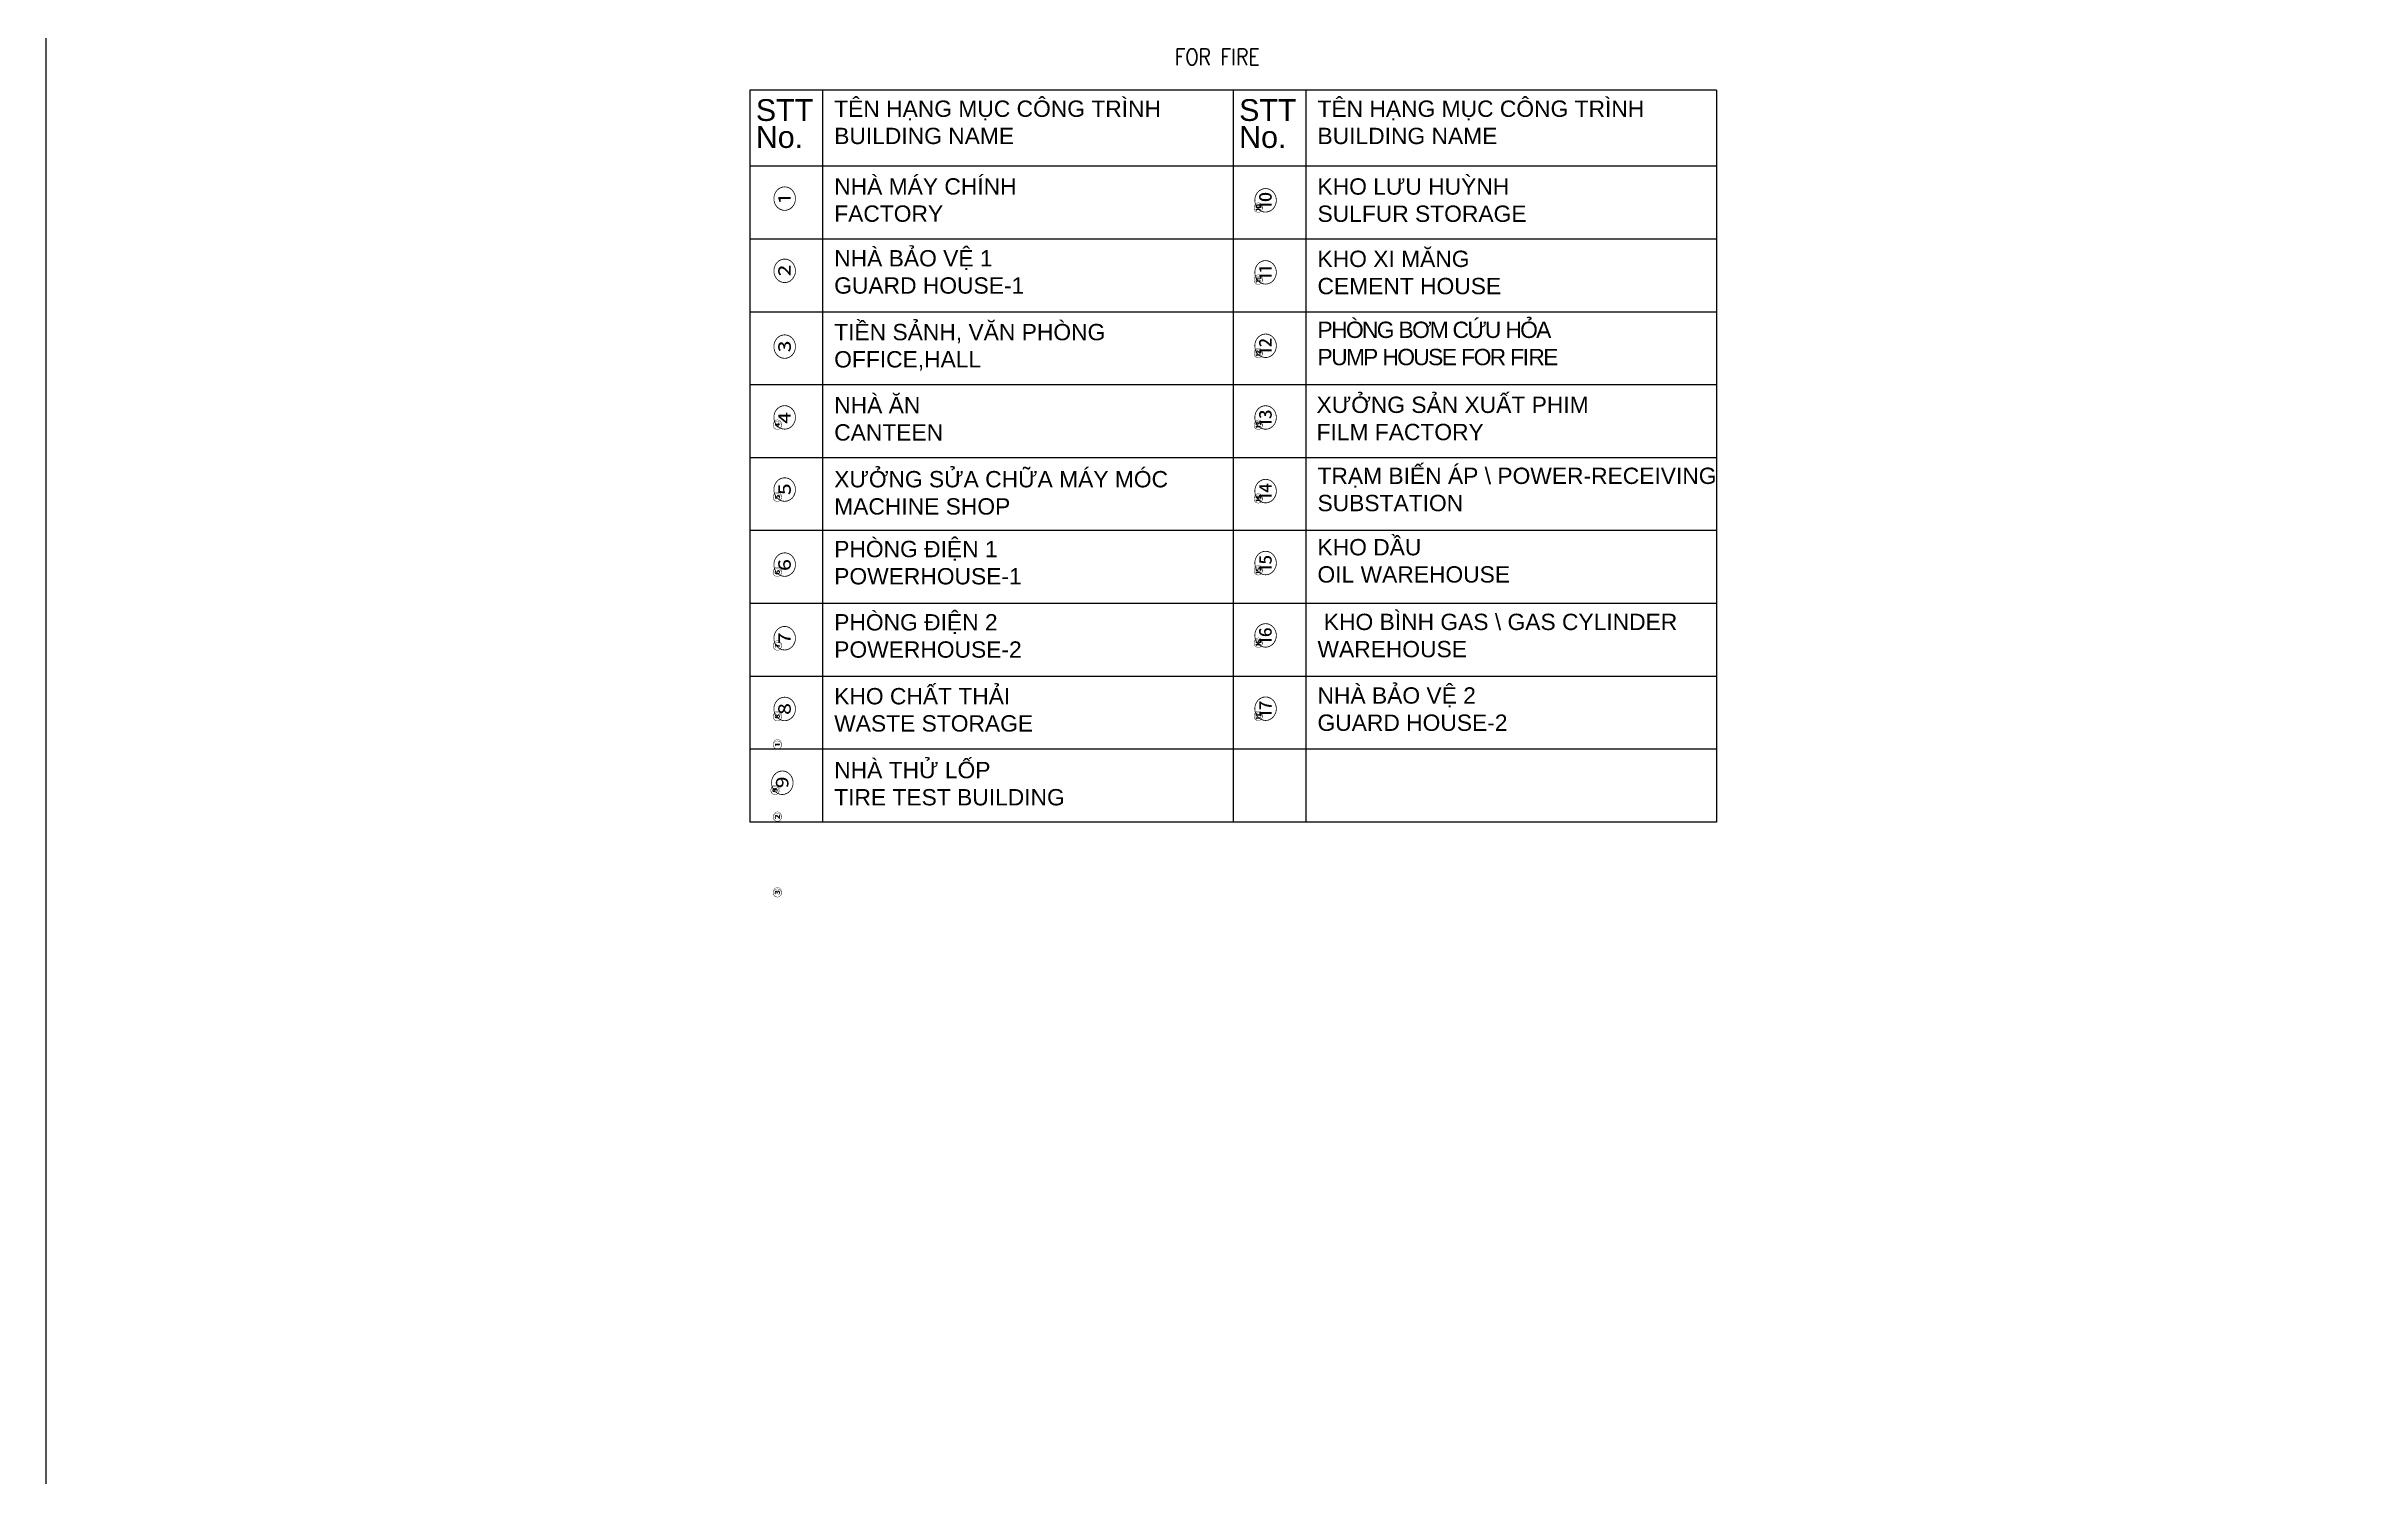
# Model space of a CAD drawing. Extents: x -5343388 to 7033982, y -486386 to 188356.
# Drawn here: x 700554 to 754459, y -19737 to 13520 of the extents above; entities that cross this region are included whole.
import ezdxf

# ---------------------------------------------------------------- set-up
doc = ezdxf.new("R2010")
doc.units = 0
doc.header["$MEASUREMENT"] = 0
for name, color, linetype in [('0_ZONE', 6, 'Continuous'), ('NAM', 3, 'Continuous'), ('NAM @ 1', 3, 'Continuous'), ('NAM @ 2000', 3, 'Continuous'), ('NAM @ 600', 3, 'Continuous'), ('NAM @ 700', 3, 'Continuous')]:
    doc.layers.add(name, color=color, linetype=linetype)
doc.styles.add('D_STYLED_2010', font='arial.ttf')
doc.styles.add('ky hieu nha', font='romans1.shx', dxfattribs={"height": 2.5, "bigfont": '@extfont2.shx'})
doc.styles.add('平面図室名_1.600', font='romans1.shx', dxfattribs={"height": 1800, "bigfont": '@extfont2.shx'})

# ---------------------------------------------------------------- blocks, each defined once
blk = doc.blocks.new('*U588')
at = {"layer": 'NAM @ 1', "style": 'ky hieu nha'}
blk.add_text('①', height=0.253, dxfattribs=at).set_placement((717465, -2832))
at = {"layer": 'NAM @ 2000', "style": 'ky hieu nha'}
blk.add_text('①', height=507, dxfattribs=at).set_placement((717465, 9697))
at = {"layer": 'NAM @ 600', "style": 'ky hieu nha'}
blk.add_text('①', height=152, dxfattribs=at).set_placement((717465, -2832))
at = {"layer": 'NAM @ 700', "style": 'ky hieu nha'}
blk.add_text('①', height=177, dxfattribs=at).set_placement((717465, -2832))
blk = doc.blocks.new('*U589')
at = {"layer": 'NAM @ 1', "style": 'ky hieu nha'}
blk.add_text('②', height=0.253, dxfattribs=at).set_placement((717465, -4513))
at = {"layer": 'NAM @ 2000', "style": 'ky hieu nha'}
blk.add_text('②', height=507, dxfattribs=at).set_placement((717465, 8017))
at = {"layer": 'NAM @ 600', "style": 'ky hieu nha'}
blk.add_text('②', height=152, dxfattribs=at).set_placement((717465, -4513))
at = {"layer": 'NAM @ 700', "style": 'ky hieu nha'}
blk.add_text('②', height=177, dxfattribs=at).set_placement((717465, -4513))
blk = doc.blocks.new('*U590')
at = {"layer": 'NAM @ 1', "style": 'ky hieu nha'}
blk.add_text('③', height=0.253, dxfattribs=at).set_placement((717465, -6275))
at = {"layer": 'NAM @ 2000', "style": 'ky hieu nha'}
blk.add_text('③', height=507, dxfattribs=at).set_placement((717465, 6254))
at = {"layer": 'NAM @ 600', "style": 'ky hieu nha'}
blk.add_text('③', height=152, dxfattribs=at).set_placement((717465, -6275))
at = {"layer": 'NAM @ 700', "style": 'ky hieu nha'}
blk.add_text('③', height=177, dxfattribs=at).set_placement((717465, -6275))
blk = doc.blocks.new('*U591')
at = {"layer": 'NAM @ 1', "style": 'ky hieu nha'}
blk.add_text('④', height=0.253, dxfattribs=at).set_placement((717465, 4607))
at = {"layer": 'NAM @ 2000', "style": 'ky hieu nha'}
blk.add_text('④', height=507, dxfattribs=at).set_placement((717465, 4607))
at = {"layer": 'NAM @ 600', "style": 'ky hieu nha'}
blk.add_text('④', height=152, dxfattribs=at).set_placement((717465, 4607))
at = {"layer": 'NAM @ 700', "style": 'ky hieu nha'}
blk.add_text('④', height=177, dxfattribs=at).set_placement((717465, 4607))
blk = doc.blocks.new('*U592')
at = {"layer": 'NAM @ 1', "style": 'ky hieu nha'}
blk.add_text('⑤', height=0.253, dxfattribs=at).set_placement((717465, 2928))
at = {"layer": 'NAM @ 2000', "style": 'ky hieu nha'}
blk.add_text('⑤', height=507, dxfattribs=at).set_placement((717465, 2928))
at = {"layer": 'NAM @ 600', "style": 'ky hieu nha'}
blk.add_text('⑤', height=152, dxfattribs=at).set_placement((717465, 2928))
at = {"layer": 'NAM @ 700', "style": 'ky hieu nha'}
blk.add_text('⑤', height=177, dxfattribs=at).set_placement((717465, 2928))
blk = doc.blocks.new('*U593')
at = {"layer": 'NAM @ 1', "style": 'ky hieu nha'}
blk.add_text('⑥', height=0.253, dxfattribs=at).set_placement((717465, 1182))
at = {"layer": 'NAM @ 2000', "style": 'ky hieu nha'}
blk.add_text('⑥', height=507, dxfattribs=at).set_placement((717465, 1182))
at = {"layer": 'NAM @ 600', "style": 'ky hieu nha'}
blk.add_text('⑥', height=152, dxfattribs=at).set_placement((717465, 1182))
at = {"layer": 'NAM @ 700', "style": 'ky hieu nha'}
blk.add_text('⑥', height=177, dxfattribs=at).set_placement((717465, 1182))
blk = doc.blocks.new('*U594')
at = {"layer": 'NAM @ 1', "style": 'ky hieu nha'}
blk.add_text('⑦', height=0.253, dxfattribs=at).set_placement((717465, -531))
at = {"layer": 'NAM @ 2000', "style": 'ky hieu nha'}
blk.add_text('⑦', height=507, dxfattribs=at).set_placement((717465, -531))
at = {"layer": 'NAM @ 600', "style": 'ky hieu nha'}
blk.add_text('⑦', height=152, dxfattribs=at).set_placement((717465, -531))
at = {"layer": 'NAM @ 700', "style": 'ky hieu nha'}
blk.add_text('⑦', height=177, dxfattribs=at).set_placement((717465, -531))
blk = doc.blocks.new('*U595')
at = {"layer": 'NAM @ 1', "style": 'ky hieu nha'}
blk.add_text('⑧', height=0.253, dxfattribs=at).set_placement((717465, -2177))
at = {"layer": 'NAM @ 2000', "style": 'ky hieu nha'}
blk.add_text('⑧', height=507, dxfattribs=at).set_placement((717465, -2177))
at = {"layer": 'NAM @ 600', "style": 'ky hieu nha'}
blk.add_text('⑧', height=152, dxfattribs=at).set_placement((717465, -2177))
at = {"layer": 'NAM @ 700', "style": 'ky hieu nha'}
blk.add_text('⑧', height=177, dxfattribs=at).set_placement((717465, -2177))
blk = doc.blocks.new('*U596')
at = {"layer": 'NAM @ 1', "style": 'ky hieu nha'}
blk.add_text('⑨', height=0.253, dxfattribs=at).set_placement((717410, -3894))
at = {"layer": 'NAM @ 2000', "style": 'ky hieu nha'}
blk.add_text('⑨', height=507, dxfattribs=at).set_placement((717410, -3894))
at = {"layer": 'NAM @ 600', "style": 'ky hieu nha'}
blk.add_text('⑨', height=152, dxfattribs=at).set_placement((717410, -3894))
at = {"layer": 'NAM @ 700', "style": 'ky hieu nha'}
blk.add_text('⑨', height=177, dxfattribs=at).set_placement((717410, -3894))
blk = doc.blocks.new('*U597')
at = {"layer": 'NAM @ 1', "style": 'ky hieu nha'}
blk.add_text('⑩', height=0.253, dxfattribs=at).set_placement((728661, 9658))
at = {"layer": 'NAM @ 2000', "style": 'ky hieu nha'}
blk.add_text('⑩', height=507, dxfattribs=at).set_placement((728661, 9658))
at = {"layer": 'NAM @ 600', "style": 'ky hieu nha'}
blk.add_text('⑩', height=152, dxfattribs=at).set_placement((728661, 9658))
at = {"layer": 'NAM @ 700', "style": 'ky hieu nha'}
blk.add_text('⑩', height=177, dxfattribs=at).set_placement((728661, 9658))
blk = doc.blocks.new('*U598')
at = {"layer": 'NAM @ 1', "style": 'ky hieu nha'}
blk.add_text('⑪', height=0.253, dxfattribs=at).set_placement((728661, 7982))
at = {"layer": 'NAM @ 2000', "style": 'ky hieu nha'}
blk.add_text('⑪', height=507, dxfattribs=at).set_placement((728661, 7982))
at = {"layer": 'NAM @ 600', "style": 'ky hieu nha'}
blk.add_text('⑪', height=152, dxfattribs=at).set_placement((728661, 7982))
at = {"layer": 'NAM @ 700', "style": 'ky hieu nha'}
blk.add_text('⑪', height=177, dxfattribs=at).set_placement((728661, 7982))
blk = doc.blocks.new('*U599')
at = {"layer": 'NAM @ 1', "style": 'ky hieu nha'}
blk.add_text('⑫', height=0.253, dxfattribs=at).set_placement((728661, 6273))
at = {"layer": 'NAM @ 2000', "style": 'ky hieu nha'}
blk.add_text('⑫', height=507, dxfattribs=at).set_placement((728661, 6273))
at = {"layer": 'NAM @ 600', "style": 'ky hieu nha'}
blk.add_text('⑫', height=152, dxfattribs=at).set_placement((728661, 6273))
at = {"layer": 'NAM @ 700', "style": 'ky hieu nha'}
blk.add_text('⑫', height=177, dxfattribs=at).set_placement((728661, 6273))
blk = doc.blocks.new('*U600')
at = {"layer": 'NAM @ 1', "style": 'ky hieu nha'}
blk.add_text('⑬', height=0.253, dxfattribs=at).set_placement((728661, 4605))
at = {"layer": 'NAM @ 2000', "style": 'ky hieu nha'}
blk.add_text('⑬', height=507, dxfattribs=at).set_placement((728661, 4605))
at = {"layer": 'NAM @ 600', "style": 'ky hieu nha'}
blk.add_text('⑬', height=152, dxfattribs=at).set_placement((728661, 4605))
at = {"layer": 'NAM @ 700', "style": 'ky hieu nha'}
blk.add_text('⑬', height=177, dxfattribs=at).set_placement((728661, 4605))
blk = doc.blocks.new('*U601')
at = {"layer": 'NAM @ 1', "style": 'ky hieu nha'}
blk.add_text('⑭', height=0.253, dxfattribs=at).set_placement((728661, 2892))
at = {"layer": 'NAM @ 2000', "style": 'ky hieu nha'}
blk.add_text('⑭', height=507, dxfattribs=at).set_placement((728661, 2892))
at = {"layer": 'NAM @ 600', "style": 'ky hieu nha'}
blk.add_text('⑭', height=152, dxfattribs=at).set_placement((728661, 2892))
at = {"layer": 'NAM @ 700', "style": 'ky hieu nha'}
blk.add_text('⑭', height=177, dxfattribs=at).set_placement((728661, 2892))
blk = doc.blocks.new('*U602')
at = {"layer": 'NAM @ 1', "style": 'ky hieu nha'}
blk.add_text('⑮', height=0.253, dxfattribs=at).set_placement((728661, 1218))
at = {"layer": 'NAM @ 2000', "style": 'ky hieu nha'}
blk.add_text('⑮', height=507, dxfattribs=at).set_placement((728661, 1218))
at = {"layer": 'NAM @ 600', "style": 'ky hieu nha'}
blk.add_text('⑮', height=152, dxfattribs=at).set_placement((728661, 1218))
at = {"layer": 'NAM @ 700', "style": 'ky hieu nha'}
blk.add_text('⑮', height=177, dxfattribs=at).set_placement((728661, 1218))
blk = doc.blocks.new('*U603')
at = {"layer": 'NAM @ 1', "style": 'ky hieu nha'}
blk.add_text('⑯', height=0.253, dxfattribs=at).set_placement((728661, -466))
at = {"layer": 'NAM @ 2000', "style": 'ky hieu nha'}
blk.add_text('⑯', height=507, dxfattribs=at).set_placement((728661, -466))
at = {"layer": 'NAM @ 600', "style": 'ky hieu nha'}
blk.add_text('⑯', height=152, dxfattribs=at).set_placement((728661, -466))
at = {"layer": 'NAM @ 700', "style": 'ky hieu nha'}
blk.add_text('⑯', height=177, dxfattribs=at).set_placement((728661, -466))
blk = doc.blocks.new('*U604')
at = {"layer": 'NAM @ 1', "style": 'ky hieu nha'}
blk.add_text('⑰', height=0.253, dxfattribs=at).set_placement((728661, -2171))
at = {"layer": 'NAM @ 2000', "style": 'ky hieu nha'}
blk.add_text('⑰', height=507, dxfattribs=at).set_placement((728661, -2171))
at = {"layer": 'NAM @ 600', "style": 'ky hieu nha'}
blk.add_text('⑰', height=152, dxfattribs=at).set_placement((728661, -2171))
at = {"layer": 'NAM @ 700', "style": 'ky hieu nha'}
blk.add_text('⑰', height=177, dxfattribs=at).set_placement((728661, -2171))

msp = doc.modelspace()

# ---------------------------------------------------------------- linework, layer by layer
msp.add_lwpolyline([(700553.53308, 46752.04937), (805264.96958, 46752.04937), (805264.96958, -86225.0898), (700553.53308, -86225.0898)], close=True)
at = {"layer": 'NAM'}
for p, q in [((739439.54607, 12503.03758), (716936.04335, 12503.03758)), ((716936.04335, 12503.03758), (716936.04335, -4529.19575)), ((718624.93224, 12503.03758), (718624.93224, -4529.19575)), ((728187.79471, 12503.03758), (728187.79471, -4529.19575)), ((729876.6836, 12503.03758), (729876.6836, -4529.19575)), ((739439.54607, 12503.03758), (739439.54607, -4529.19575)), ((728187.79471, 10729.70425), (716936.04335, 10729.70425)), ((739439.54607, 10729.70425), (728187.79471, 10729.70425)), ((728187.79471, 10729.70425), (728187.79471, -4529.19575)), ((728187.79471, 9034.27091), (716936.04335, 9034.27091)), ((739439.54607, 9034.27091), (728187.79471, 9034.27091)), ((728187.79471, 7338.83758), (716936.04335, 7338.83758)), ((739439.54607, 7338.83758), (728187.79471, 7338.83758)), ((728187.79471, 5643.40425), (716936.04335, 5643.40425)), ((739439.54607, 5643.40425), (728187.79471, 5643.40425)), ((728187.79471, 3947.97091), (716936.04335, 3947.97091)), ((739439.54607, 3947.97091), (728187.79471, 3947.97091)), ((728187.79471, 2252.53758), (716936.04335, 2252.53758)), ((739439.54607, 2252.53758), (728187.79471, 2252.53758)), ((728187.79471, 557.10425), (716936.04335, 557.10425)), ((739439.54607, 557.10425), (728187.79471, 557.10425)), ((728187.79471, -1138.32909), (716936.04335, -1138.32909)), ((739439.54607, -1138.32909), (728187.79471, -1138.32909)), ((728187.79471, -2833.76242), (716936.04335, -2833.76242)), ((739439.54607, -2833.76242), (728187.79471, -2833.76242)), ((728187.79471, -4529.19575), (716936.04335, -4529.19575)), ((739439.54607, -4529.19575), (728187.79471, -4529.19575))]:
    msp.add_line(p, q, dxfattribs=at)

# ---------------------------------------------------------------- block references
for name in ['*U588', '*U597', '*U589', '*U598', '*U590', '*U599', '*U591', '*U600', '*U592', '*U601', '*U593', '*U602', '*U594', '*U603', '*U595', '*U604', '*U596']:
    msp.add_blockref(name, (0, 0), dxfattribs=at)

# ---------------------------------------------------------------- texts
at = {"layer": '0_ZONE', "style": '平面図室名_1.600', "width": 0.85}
msp.add_text('FOR FIRE ', height=380, dxfattribs=at).set_placement((726825.45307, 13084.93688))
at = {"layer": 'NAM', "style": 'D_STYLED_2010'}
for s, p in [('STT', (717072.22663, 11784.73772)), ('STT', (728323.97799, 11784.73772)), ('No.', (717072.22663, 11156.89754)), ('No.', (728323.97799, 11156.89754))]:
    msp.add_text(s, height=506.666667, dxfattribs=at).set_placement(p)
at = {"layer": 'NAM', "char_height": 380, "attachment_point": 1, "style": 'D_STYLED_2010'}
for s, insert, width in [('TÊN HẠNG MỤC CÔNG TRÌNH\\PBUILDING NAME ', (718896.99724, 12259.52512), 14021.8320722), ('TÊN HẠNG MỤC CÔNG TRÌNH\\PBUILDING NAME ', (730148.7486, 12259.52512), 14021.8320722), ('NHÀ MÁY CHÍNH\\PFACTORY', (718896.99724, 10451.35845), 14021.8320722), ('KHO LƯU HUỲNH\\PSULFUR STORAGE', (730148.7486, 10449.45845), 11635.4320722), ('NHÀ BẢO VỆ 1\\PGUARD HOUSE-1', (718896.99724, 8779.35845), 11713.9654055), ('KHO XI MĂNG\\PCEMENT HOUSE', (730148.7486, 8766.05845), 9775.5209987), ('TIỀN SẢNH, VĂN PHÒNG\\POFFICE,HALL', (718896.99724, 7061.75845), 11581.5987389), ('{\\T0.9;PHÒNG BƠM CỨU HỎA\\PPUMP HOUSE FOR FIRE }', (730148.7486, 7114.95845), 9775.5209987), ('NHÀ ĂN\\PCANTEEN', (718896.99724, 5361.25845), 6131.1320722), ('XƯỞNG SẢN XUẤT PHIM\\PFILM FACTORY', (730126.79213, 5370.12512), 12185.5885436), ('TRẠM BIẾN ÁP \\\\ POWER-RECEIVING\\PSUBSTATION ', (730148.7486, 3717.75845), 15862.2987389), ('XƯỞNG SỬA CHỮA MÁY MÓC\\PMACHINE SHOP', (718896.99724, 3639.22512), 13852.7320722), ('KHO DẦU\\POIL WAREHOUSE', (730148.7486, 2057.15845), 11383.3654055), ('PHÒNG ĐIỆN 1\\PPOWERHOUSE-1', (718896.99724, 2014.3057), 10477.6987389), ('PHÒNG ĐIỆN 2\\PPOWERHOUSE-2', (718896.99724, 309.15845), 10498.5987389), (' KHO BÌNH GAS \\\\ GAS CYLINDER \\PWAREHOUSE', (730148.7486, 318.74003), 16681.1987389), ('KHO CHẤT THẢI\\PWASTE STORAGE', (718896.99724, -1409.96069), 13498.376719), ('NHÀ BẢO VỆ 2\\PGUARD HOUSE-2', (730148.7486, -1393.24155), 11713.9654055), ('NHÀ THỬ LỐP\\PTIRE TEST BUILDING', (718896.99724, -3127.55932), 13178.3565456)]:
    msp.add_mtext(s, dxfattribs=dict(at, insert=insert, width=width))

doc.saveas('drawing.dxf')
